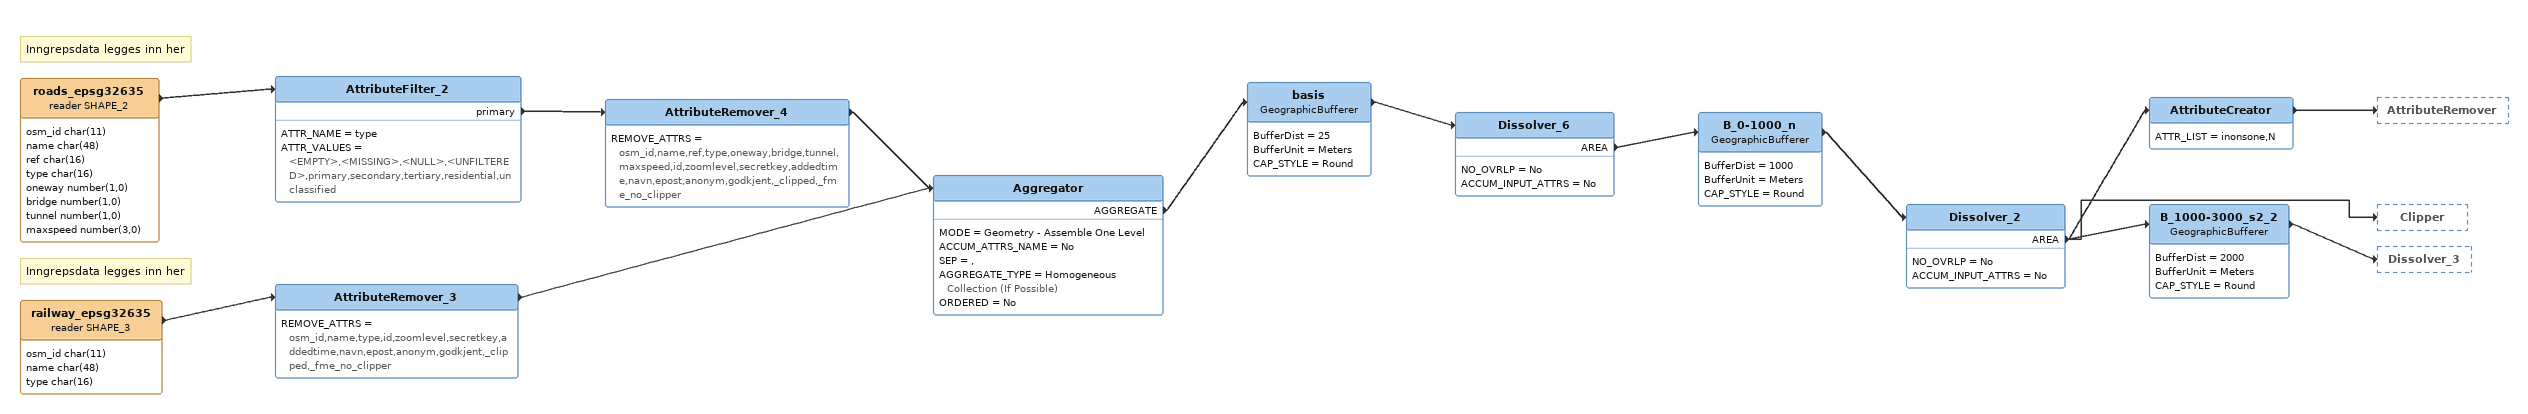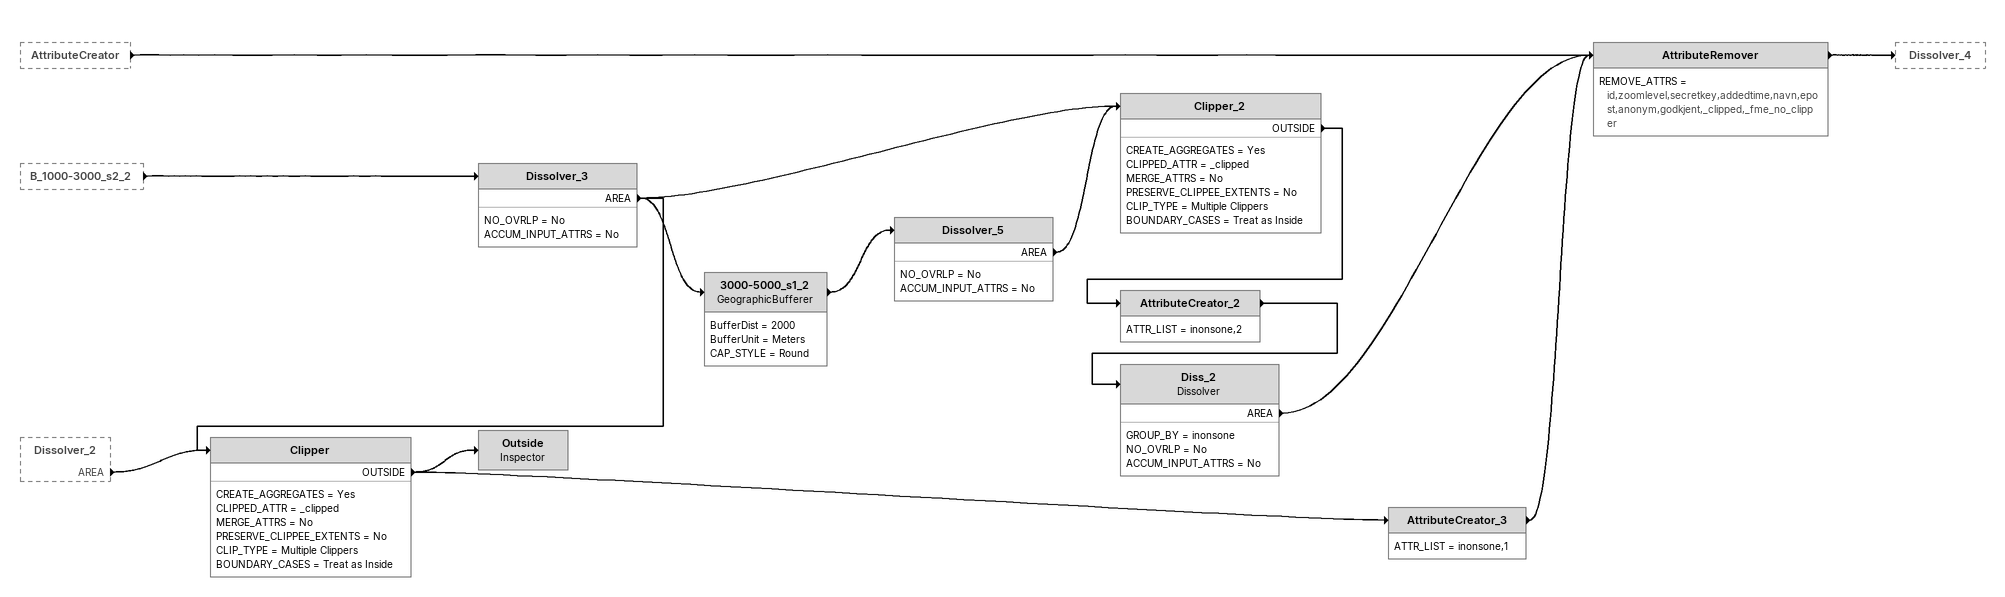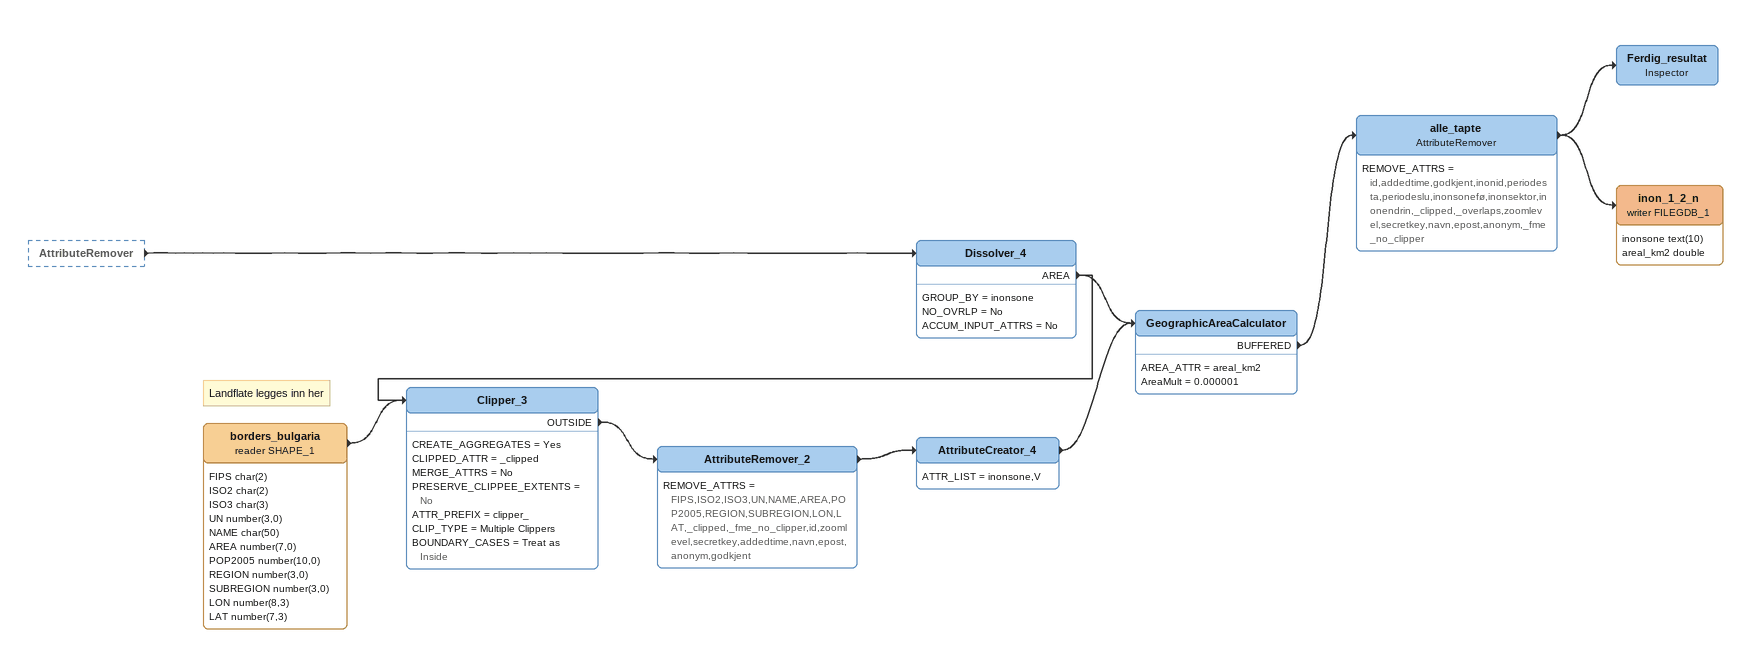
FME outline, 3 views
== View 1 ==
Note: Inngrepsdata legges inn her
railway_epsg32635 (reader SHAPE_3)
    attributes: osm_id char(11), name char(48), type char(16)
    -> AttributeRemover_3
AttributeRemover_3
    REMOVE_ATTRS = osm_id,name,type,id,zoomlevel,secretkey,addedtime,navn,epost,anonym,godkjent,_clipped,_fme_no_clipper
    -> Aggregator
Note: Inngrepsdata legges inn her
roads_epsg32635 (reader SHAPE_2)
    attributes: osm_id char(11), name char(48), ref char(16), type char(16), oneway number(1,0), bridge number(1,0), tunnel number(1,0), maxspeed number(3,0)
    -> AttributeFilter_2
AttributeFilter_2
    ATTR_NAME = type
    ATTR_VALUES = <EMPTY>,<MISSING>,<NULL>,<UNFILTERED>,primary,secondary,tertiary,residential,unclassified
    primary -> AttributeRemover_4
AttributeRemover_4
    REMOVE_ATTRS = osm_id,name,ref,type,oneway,bridge,tunnel,maxspeed,id,zoomlevel,secretkey,addedtime,navn,epost,anonym,godkjent,_clipped,_fme_no_clipper
    -> Aggregator
Aggregator
    MODE = Geometry - Assemble One Level
    ACCUM_ATTRS_NAME = No
    SEP = ,
    AGGREGATE_TYPE = Homogeneous Collection (If Possible)
    ORDERED = No
    AGGREGATE -> basis
basis: GeographicBufferer
    BufferDist = 25
    BufferUnit = Meters
    CAP_STYLE = Round
    -> Dissolver_6
Dissolver_6
    NO_OVRLP = No
    ACCUM_INPUT_ATTRS = No
    AREA -> B_0-1000_n
B_0-1000_n: GeographicBufferer
    BufferDist = 1000
    BufferUnit = Meters
    CAP_STYLE = Round
    -> Dissolver_2
Dissolver_2
    NO_OVRLP = No
    ACCUM_INPUT_ATTRS = No
    AREA -> B_1000-3000_s2_2
    AREA -> Clipper
    AREA -> AttributeCreator
AttributeCreator
    ATTR_LIST = inonsone,N
    -> AttributeRemover
B_1000-3000_s2_2: GeographicBufferer
    BufferDist = 2000
    BufferUnit = Meters
    CAP_STYLE = Round
    -> Dissolver_3

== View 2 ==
AttributeCreator [outside]
    -> AttributeRemover
B_1000-3000_s2_2 [outside]
    -> Dissolver_3
Dissolver_2 [outside]
    AREA -> Clipper
Dissolver_3
    NO_OVRLP = No
    ACCUM_INPUT_ATTRS = No
    AREA -> 3000-5000_s1_2
    AREA -> Clipper_2
    AREA -> Clipper
3000-5000_s1_2: GeographicBufferer
    BufferDist = 2000
    BufferUnit = Meters
    CAP_STYLE = Round
    -> Dissolver_5
Dissolver_5
    NO_OVRLP = No
    ACCUM_INPUT_ATTRS = No
    AREA -> Clipper_2
Clipper_2
    CREATE_AGGREGATES = Yes
    CLIPPED_ATTR = _clipped
    MERGE_ATTRS = No
    PRESERVE_CLIPPEE_EXTENTS = No
    CLIP_TYPE = Multiple Clippers
    BOUNDARY_CASES = Treat as Inside
    OUTSIDE -> AttributeCreator_2
AttributeCreator_2
    ATTR_LIST = inonsone,2
    -> Diss_2
Diss_2: Dissolver
    GROUP_BY = inonsone
    NO_OVRLP = No
    ACCUM_INPUT_ATTRS = No
    AREA -> AttributeRemover
Clipper
    CREATE_AGGREGATES = Yes
    CLIPPED_ATTR = _clipped
    MERGE_ATTRS = No
    PRESERVE_CLIPPEE_EXTENTS = No
    CLIP_TYPE = Multiple Clippers
    BOUNDARY_CASES = Treat as Inside
    OUTSIDE -> AttributeCreator_3
    OUTSIDE -> Outside
Outside: Inspector
AttributeCreator_3
    ATTR_LIST = inonsone,1
    -> AttributeRemover
AttributeRemover
    REMOVE_ATTRS = id,zoomlevel,secretkey,addedtime,navn,epost,anonym,godkjent,_clipped,_fme_no_clipper
    -> Dissolver_4

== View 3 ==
AttributeRemover [outside]
    -> Dissolver_4
Dissolver_4
    GROUP_BY = inonsone
    NO_OVRLP = No
    ACCUM_INPUT_ATTRS = No
    AREA -> GeographicAreaCalculator
    AREA -> Clipper_3
Note: Landflate legges inn her
borders_bulgaria (reader SHAPE_1)
    attributes: FIPS char(2), ISO2 char(2), ISO3 char(3), UN number(3,0), NAME char(50), AREA number(7,0), POP2005 number(10,0), REGION number(3,0), SUBREGION number(3,0), LON number(8,3), LAT number(7,3)
    -> Clipper_3
Clipper_3
    CREATE_AGGREGATES = Yes
    CLIPPED_ATTR = _clipped
    MERGE_ATTRS = No
    PRESERVE_CLIPPEE_EXTENTS = No
    ATTR_PREFIX = clipper_
    CLIP_TYPE = Multiple Clippers
    BOUNDARY_CASES = Treat as Inside
    OUTSIDE -> AttributeRemover_2
AttributeRemover_2
    REMOVE_ATTRS = FIPS,ISO2,ISO3,UN,NAME,AREA,POP2005,REGION,SUBREGION,LON,LAT,_clipped,_fme_no_clipper,id,zoomlevel,secretkey,addedtime,navn,epost,anonym,godkjent
    -> AttributeCreator_4
AttributeCreator_4
    ATTR_LIST = inonsone,V
    -> GeographicAreaCalculator
GeographicAreaCalculator
    AREA_ATTR = areal_km2
    AreaMult = 0.000001
    BUFFERED -> alle_tapte
alle_tapte: AttributeRemover
    REMOVE_ATTRS = id,addedtime,godkjent,inonid,periodesta,periodeslu,inonsonefø,inonsektor,inonendrin,_clipped,_overlaps,zoomlevel,secretkey,navn,epost,anonym,_fme_no_clipper
    -> Ferdig_resultat
    -> inon_1_2_n (writer FILEGDB_1)
Ferdig_resultat: Inspector
inon_1_2_n (writer FILEGDB_1)
    attributes: inonsone text(10), areal_km2 double
